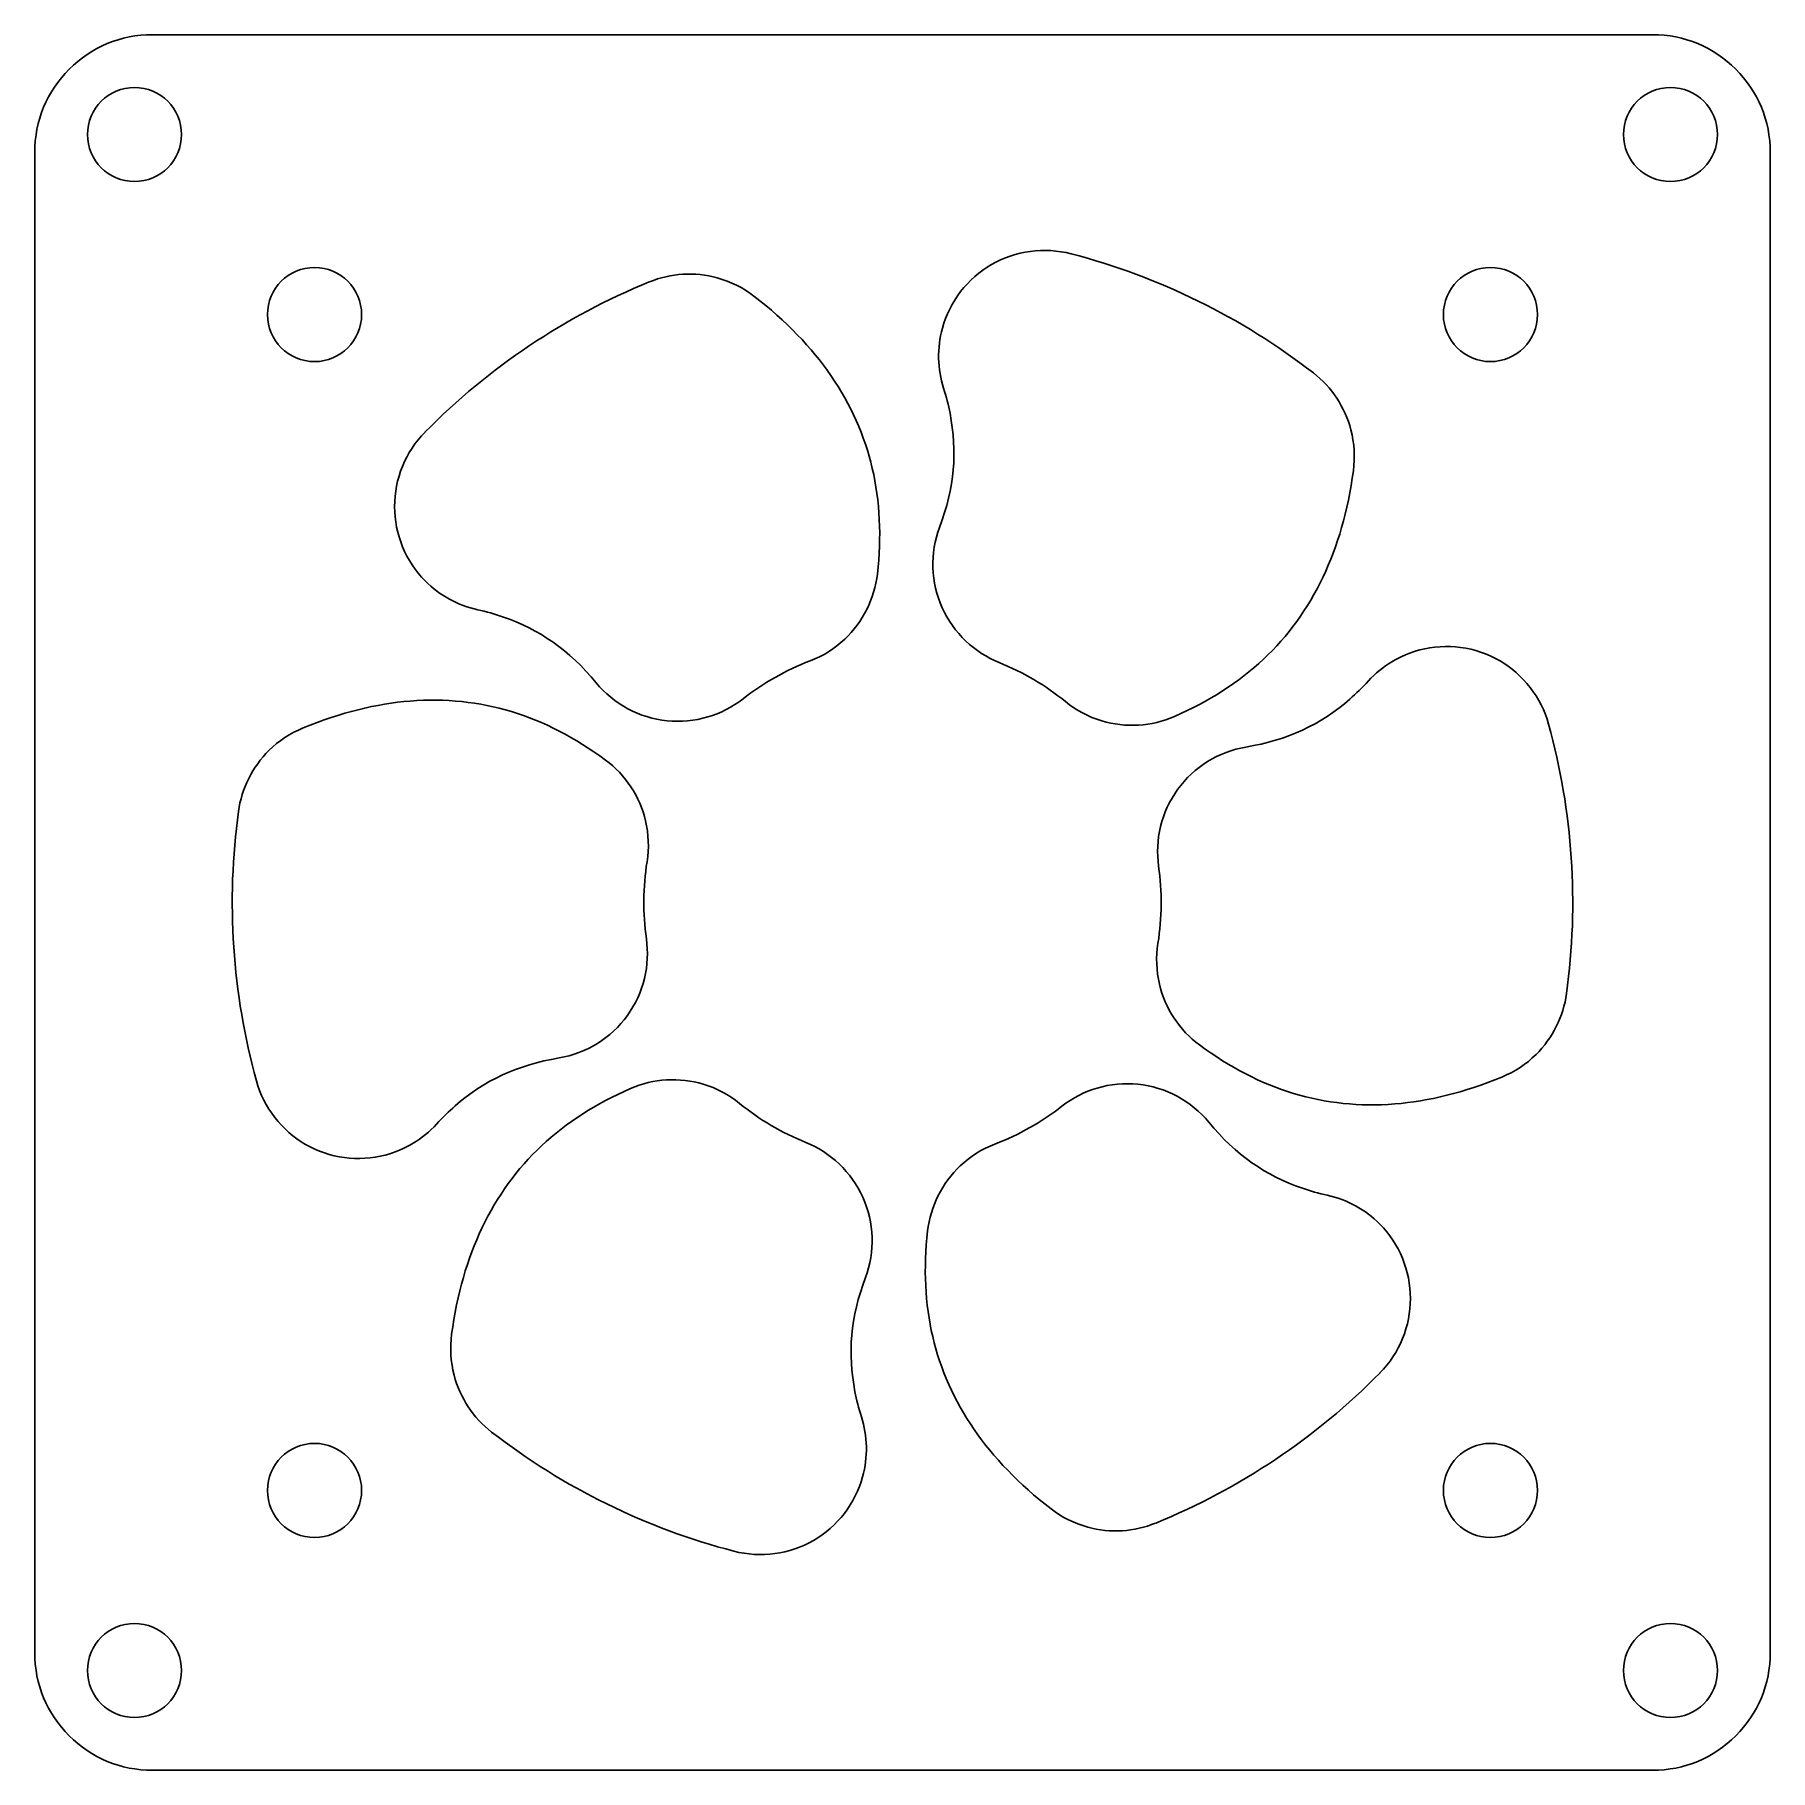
# Model space of a CAD drawing. Header units: millimetres. Extents: x -346.9 to -273.1, y 31.5 to 105.3.
import ezdxf

# ---------------------------------------------------------------- set-up
doc = ezdxf.new("R2010")
doc.units = ezdxf.units.MM
doc.layers.get('0').update_dxf_attribs({"linetype": 'CONTINUOUS'})

msp = doc.modelspace()

# ---------------------------------------------------------------- linework, layer by layer
for points in [[(-341.9, 105.33, 0.414214), (-346.9, 100.33), (-346.9, 36.53, 0.414214), (-341.9, 31.53), (-278.1, 31.53, 0.414214), (-273.1, 36.53), (-273.1, 100.33, 0.414214), (-278.1, 105.33)], [(-278.1, 105.33), (-341.9, 105.33, 0.414214), (-346.9, 100.33), (-346.9, 36.53, 0.414214), (-341.9, 31.53), (-278.1, 31.53, 0.414214), (-273.1, 36.53), (-273.1, 100.33, 0.414214)]]:
    msp.add_lwpolyline(points, format="xyb", close=True)
for centre in [(-342.657, 101.087), (-342.657, 101.087), (-277.343, 101.087), (-277.343, 101.087), (-335, 93.43), (-335, 93.43), (-285, 93.43), (-285, 93.43), (-335, 43.43), (-335, 43.43), (-285, 43.43), (-285, 43.43), (-342.657, 35.773), (-342.657, 35.773), (-277.343, 35.773), (-277.343, 35.773)]:
    msp.add_circle(centre, 2)
for radius, start, end in [(28.5, 52.19353, 75.43289), (28.5, 52.19353, 75.43289), (28.5, 112.19353, 135.43289), (28.5, 112.19353, 135.43289), (11, 110.9415, 128.05295), (11, 110.9415, 128.05295), (11, 50.9415, 68.05295), (11, 50.9415, 68.05295), (28.5, -7.80647, 15.43289), (28.5, -7.80647, 15.43289), (28.5, 172.19353, 195.43289), (28.5, 172.19353, 195.43289), (11, 170.9415, 188.05295), (11, 170.9415, 188.05295), (11, -9.0585, 8.05295), (11, -9.0585, 8.05295), (11, 230.9415, 248.05295), (11, 230.9415, 248.05295), (11, 290.9415, 308.05295), (11, 290.9415, 308.05295), (28.5, 292.19353, 315.43289), (28.5, 292.19353, 315.43289), (28.5, 232.19353, 255.43289), (28.5, 232.19353, 255.43289)]:
    msp.add_arc((-310, 68.43), radius, start, end)
for points, knots in [([(-308.252, 90.296), (-308.383, 90.707), (-308.454, 91.136), (-308.463, 91.568), (-308.471, 92), (-308.418, 92.431), (-308.304, 92.847), (-308.149, 93.412), (-307.885, 93.942), (-307.527, 94.406), (-307.17, 94.87), (-306.725, 95.26), (-306.218, 95.553), (-305.71, 95.847), (-305.151, 96.038), (-304.57, 96.117), (-303.989, 96.196), (-303.399, 96.161), (-302.832, 96.014)], [-0.6415801, -0.6415801, -0.6415801, -0.6415801, -0.5551768, -0.5551768, -0.5551768, -0.4687734, -0.4687734, -0.4687734, -0.35158, -0.35158, -0.35158, -0.2343867, -0.2343867, -0.2343867, -0.1171933, -0.1171933, -0.1171933, 0, 0, 0, 0]), ([(-308.252, 90.296), (-308.383, 90.707), (-308.454, 91.136), (-308.463, 91.568), (-308.471, 92), (-308.418, 92.431), (-308.304, 92.847), (-308.149, 93.412), (-307.885, 93.942), (-307.527, 94.406), (-307.17, 94.87), (-306.725, 95.26), (-306.218, 95.553), (-305.71, 95.847), (-305.151, 96.038), (-304.57, 96.117), (-303.989, 96.196), (-303.399, 96.161), (-302.832, 96.014)], [-0.6415801, -0.6415801, -0.6415801, -0.6415801, -0.5551768, -0.5551768, -0.5551768, -0.4687734, -0.4687734, -0.4687734, -0.35158, -0.35158, -0.35158, -0.2343867, -0.2343867, -0.2343867, -0.1171933, -0.1171933, -0.1171933, 0, 0, 0, 0]), ([(-320.765, 94.818), (-320.309, 95.005), (-319.826, 95.114), (-319.334, 95.144), (-318.842, 95.173), (-318.349, 95.122), (-317.874, 94.991), (-317.309, 94.836), (-316.779, 94.572), (-316.316, 94.214)], [-0.3142513, -0.3142513, -0.3142513, -0.3142513, -0.2157223, -0.2157223, -0.2157223, -0.1171933, -0.1171933, -0.1171933, 0, 0, 0, 0]), ([(-320.765, 94.818), (-320.309, 95.005), (-319.826, 95.114), (-319.334, 95.144), (-318.842, 95.173), (-318.349, 95.122), (-317.874, 94.991), (-317.309, 94.836), (-316.779, 94.572), (-316.316, 94.214)], [-0.3142513, -0.3142513, -0.3142513, -0.3142513, -0.2157223, -0.2157223, -0.2157223, -0.1171933, -0.1171933, -0.1171933, 0, 0, 0, 0]), ([(-316.316, 94.214), (-314.941, 93.153), (-313.865, 92.03), (-313.046, 90.837), (-311.347, 88.362), (-310.705, 85.599), (-311.069, 82.398)], [-0.9123524, -0.9123524, -0.9123524, -0.9123524, -0.6536855, -0.6536855, -0.6536855, -0.1172607, -0.1172607, -0.1172607, -0.1172607]), ([(-316.316, 94.214), (-314.941, 93.153), (-313.865, 92.03), (-313.046, 90.837), (-311.347, 88.362), (-310.705, 85.599), (-311.069, 82.398)], [-0.9123524, -0.9123524, -0.9123524, -0.9123524, -0.6536855, -0.6536855, -0.6536855, -0.1172607, -0.1172607, -0.1172607, -0.1172607]), ([(-292.53, 90.947), (-292.14, 90.645), (-291.803, 90.281), (-291.532, 89.87), (-291.261, 89.459), (-291.059, 89.006), (-290.934, 88.529), (-290.786, 87.963), (-290.75, 87.372), (-290.828, 86.791)], [-0.3142513, -0.3142513, -0.3142513, -0.3142513, -0.2157223, -0.2157223, -0.2157223, -0.1171933, -0.1171933, -0.1171933, 0, 0, 0, 0]), ([(-292.53, 90.947), (-292.14, 90.645), (-291.803, 90.281), (-291.532, 89.87), (-291.261, 89.459), (-291.059, 89.006), (-290.934, 88.529), (-290.786, 87.963), (-290.75, 87.372), (-290.828, 86.791)], [-0.3142513, -0.3142513, -0.3142513, -0.3142513, -0.2157223, -0.2157223, -0.2157223, -0.1171933, -0.1171933, -0.1171933, 0, 0, 0, 0]), ([(-308.422, 84.381), (-307.792, 86.069), (-307.662, 87.597), (-307.98, 89.231), (-308.047, 89.58), (-308.137, 89.934), (-308.252, 90.296)], [0.2049975, 0.2049975, 0.2049975, 0.2049975, 0.6090267, 0.6090267, 0.6090267, 0.6952187, 0.6952187, 0.6952187, 0.6952187]), ([(-308.422, 84.381), (-307.792, 86.069), (-307.662, 87.597), (-307.98, 89.231), (-308.047, 89.58), (-308.137, 89.934), (-308.252, 90.296)], [0.2049975, 0.2049975, 0.2049975, 0.2049975, 0.6090267, 0.6090267, 0.6090267, 0.6952187, 0.6952187, 0.6952187, 0.6952187]), ([(-328.062, 80.876), (-328.484, 80.969), (-328.891, 81.122), (-329.269, 81.33), (-329.648, 81.539), (-329.994, 81.8), (-330.298, 82.108), (-330.71, 82.524), (-331.037, 83.017), (-331.26, 83.559), (-331.483, 84.101), (-331.598, 84.681), (-331.598, 85.267), (-331.599, 85.853), (-331.485, 86.434), (-331.263, 86.976), (-331.041, 87.518), (-330.715, 88.012), (-330.304, 88.43)], [-0.6415801, -0.6415801, -0.6415801, -0.6415801, -0.5551768, -0.5551768, -0.5551768, -0.4687734, -0.4687734, -0.4687734, -0.35158, -0.35158, -0.35158, -0.2343867, -0.2343867, -0.2343867, -0.1171933, -0.1171933, -0.1171933, 0, 0, 0, 0]), ([(-328.062, 80.876), (-328.484, 80.969), (-328.891, 81.122), (-329.269, 81.33), (-329.648, 81.539), (-329.994, 81.8), (-330.298, 82.108), (-330.71, 82.524), (-331.037, 83.017), (-331.26, 83.559), (-331.483, 84.101), (-331.598, 84.681), (-331.598, 85.267), (-331.599, 85.853), (-331.485, 86.434), (-331.263, 86.976), (-331.041, 87.518), (-330.715, 88.012), (-330.304, 88.43)], [-0.6415801, -0.6415801, -0.6415801, -0.6415801, -0.5551768, -0.5551768, -0.5551768, -0.4687734, -0.4687734, -0.4687734, -0.35158, -0.35158, -0.35158, -0.2343867, -0.2343867, -0.2343867, -0.1171933, -0.1171933, -0.1171933, 0, 0, 0, 0]), ([(-290.828, 86.791), (-291.06, 85.071), (-291.494, 83.577), (-292.118, 82.271), (-293.412, 79.562), (-295.484, 77.625), (-298.438, 76.339)], [-0.9123524, -0.9123524, -0.9123524, -0.9123524, -0.6536855, -0.6536855, -0.6536855, -0.1172607, -0.1172607, -0.1172607, -0.1172607]), ([(-290.828, 86.791), (-291.06, 85.071), (-291.494, 83.577), (-292.118, 82.271), (-293.412, 79.562), (-295.484, 77.625), (-298.438, 76.339)], [-0.9123524, -0.9123524, -0.9123524, -0.9123524, -0.6536855, -0.6536855, -0.6536855, -0.1172607, -0.1172607, -0.1172607, -0.1172607]), ([(-305.889, 78.633), (-306.415, 78.845), (-306.896, 79.154), (-307.307, 79.545), (-307.732, 79.949), (-308.074, 80.431), (-308.313, 80.966), (-308.553, 81.501), (-308.686, 82.077), (-308.705, 82.663), (-308.723, 83.249), (-308.627, 83.832), (-308.422, 84.381)], [-0.4650096, -0.4650096, -0.4650096, -0.4650096, -0.35158, -0.35158, -0.35158, -0.2343867, -0.2343867, -0.2343867, -0.1171933, -0.1171933, -0.1171933, 0, 0, 0, 0]), ([(-305.889, 78.633), (-306.415, 78.845), (-306.896, 79.154), (-307.307, 79.545), (-307.732, 79.949), (-308.074, 80.431), (-308.313, 80.966), (-308.553, 81.501), (-308.686, 82.077), (-308.705, 82.663), (-308.723, 83.249), (-308.627, 83.832), (-308.422, 84.381)], [-0.4650096, -0.4650096, -0.4650096, -0.4650096, -0.35158, -0.35158, -0.35158, -0.2343867, -0.2343867, -0.2343867, -0.1171933, -0.1171933, -0.1171933, 0, 0, 0, 0]), ([(-311.069, 82.398), (-311.128, 81.873), (-311.28, 81.363), (-311.517, 80.89), (-311.753, 80.418), (-312.072, 79.991), (-312.456, 79.629), (-312.883, 79.227), (-313.384, 78.913), (-313.932, 78.703)], [-0.3285521, -0.3285521, -0.3285521, -0.3285521, -0.2228727, -0.2228727, -0.2228727, -0.1171933, -0.1171933, -0.1171933, 0, 0, 0, 0]), ([(-311.069, 82.398), (-311.128, 81.873), (-311.28, 81.363), (-311.517, 80.89), (-311.753, 80.418), (-312.072, 79.991), (-312.456, 79.629), (-312.883, 79.227), (-313.384, 78.913), (-313.932, 78.703)], [-0.3285521, -0.3285521, -0.3285521, -0.3285521, -0.2228727, -0.2228727, -0.2228727, -0.1171933, -0.1171933, -0.1171933, 0, 0, 0, 0]), ([(-323.025, 77.772), (-324.172, 79.162), (-325.43, 80.038), (-327.005, 80.58), (-327.34, 80.696), (-327.692, 80.795), (-328.062, 80.876)], [0.2049975, 0.2049975, 0.2049975, 0.2049975, 0.6090267, 0.6090267, 0.6090267, 0.6952187, 0.6952187, 0.6952187, 0.6952187]), ([(-323.025, 77.772), (-324.172, 79.162), (-325.43, 80.038), (-327.005, 80.58), (-327.34, 80.696), (-327.692, 80.795), (-328.062, 80.876)], [0.2049975, 0.2049975, 0.2049975, 0.2049975, 0.6090267, 0.6090267, 0.6090267, 0.6952187, 0.6952187, 0.6952187, 0.6952187]), ([(-290.19, 77.849), (-289.899, 78.168), (-289.563, 78.444), (-289.193, 78.668), (-288.824, 78.891), (-288.424, 79.06), (-288.006, 79.17), (-287.439, 79.318), (-286.849, 79.354), (-286.268, 79.277), (-285.687, 79.199), (-285.127, 79.008), (-284.619, 78.716), (-284.111, 78.423), (-283.666, 78.035), (-283.307, 77.571), (-282.948, 77.108), (-282.684, 76.579), (-282.528, 76.014)], [-0.6415801, -0.6415801, -0.6415801, -0.6415801, -0.5551768, -0.5551768, -0.5551768, -0.4687734, -0.4687734, -0.4687734, -0.35158, -0.35158, -0.35158, -0.2343867, -0.2343867, -0.2343867, -0.1171933, -0.1171933, -0.1171933, 0, 0, 0, 0]), ([(-290.19, 77.849), (-289.899, 78.168), (-289.563, 78.444), (-289.193, 78.668), (-288.824, 78.891), (-288.424, 79.06), (-288.006, 79.17), (-287.439, 79.318), (-286.849, 79.354), (-286.268, 79.277), (-285.687, 79.199), (-285.127, 79.008), (-284.619, 78.716), (-284.111, 78.423), (-283.666, 78.035), (-283.307, 77.571), (-282.948, 77.108), (-282.684, 76.579), (-282.528, 76.014)], [-0.6415801, -0.6415801, -0.6415801, -0.6415801, -0.5551768, -0.5551768, -0.5551768, -0.4687734, -0.4687734, -0.4687734, -0.35158, -0.35158, -0.35158, -0.2343867, -0.2343867, -0.2343867, -0.1171933, -0.1171933, -0.1171933, 0, 0, 0, 0]), ([(-316.78, 77.092), (-317.227, 76.742), (-317.736, 76.48), (-318.279, 76.32), (-318.841, 76.154), (-319.43, 76.099), (-320.013, 76.159), (-320.596, 76.219), (-321.162, 76.392), (-321.678, 76.668), (-322.195, 76.945), (-322.653, 77.32), (-323.025, 77.772)], [-0.4650096, -0.4650096, -0.4650096, -0.4650096, -0.35158, -0.35158, -0.35158, -0.2343867, -0.2343867, -0.2343867, -0.1171933, -0.1171933, -0.1171933, 0, 0, 0, 0]), ([(-316.78, 77.092), (-317.227, 76.742), (-317.736, 76.48), (-318.279, 76.32), (-318.841, 76.154), (-319.43, 76.099), (-320.013, 76.159), (-320.596, 76.219), (-321.162, 76.392), (-321.678, 76.668), (-322.195, 76.945), (-322.653, 77.32), (-323.025, 77.772)], [-0.4650096, -0.4650096, -0.4650096, -0.4650096, -0.35158, -0.35158, -0.35158, -0.2343867, -0.2343867, -0.2343867, -0.1171933, -0.1171933, -0.1171933, 0, 0, 0, 0]), ([(-295.397, 75.039), (-293.62, 75.337), (-292.232, 75.989), (-290.975, 77.081), (-290.707, 77.314), (-290.446, 77.569), (-290.19, 77.849)], [0.2049975, 0.2049975, 0.2049975, 0.2049975, 0.6090267, 0.6090267, 0.6090267, 0.6952187, 0.6952187, 0.6952187, 0.6952187]), ([(-295.397, 75.039), (-293.62, 75.337), (-292.232, 75.989), (-290.975, 77.081), (-290.707, 77.314), (-290.446, 77.569), (-290.19, 77.849)], [0.2049975, 0.2049975, 0.2049975, 0.2049975, 0.6090267, 0.6090267, 0.6090267, 0.6952187, 0.6952187, 0.6952187, 0.6952187]), ([(-335.487, 75.852), (-333.881, 76.512), (-332.371, 76.883), (-330.928, 76.996), (-327.935, 77.229), (-325.221, 76.404), (-322.631, 74.488)], [-0.9123524, -0.9123524, -0.9123524, -0.9123524, -0.6536855, -0.6536855, -0.6536855, -0.1172607, -0.1172607, -0.1172607, -0.1172607]), ([(-335.487, 75.852), (-333.881, 76.512), (-332.371, 76.883), (-330.928, 76.996), (-327.935, 77.229), (-325.221, 76.404), (-322.631, 74.488)], [-0.9123524, -0.9123524, -0.9123524, -0.9123524, -0.6536855, -0.6536855, -0.6536855, -0.1172607, -0.1172607, -0.1172607, -0.1172607]), ([(-298.438, 76.339), (-298.922, 76.129), (-299.44, 76.005), (-299.968, 75.974), (-300.495, 75.942), (-301.024, 76.004), (-301.53, 76.157), (-302.091, 76.325), (-302.614, 76.602), (-303.069, 76.971)], [-0.3285521, -0.3285521, -0.3285521, -0.3285521, -0.2228727, -0.2228727, -0.2228727, -0.1171933, -0.1171933, -0.1171933, 0, 0, 0, 0]), ([(-298.438, 76.339), (-298.922, 76.129), (-299.44, 76.005), (-299.968, 75.974), (-300.495, 75.942), (-301.024, 76.004), (-301.53, 76.157), (-302.091, 76.325), (-302.614, 76.602), (-303.069, 76.971)], [-0.3285521, -0.3285521, -0.3285521, -0.3285521, -0.2228727, -0.2228727, -0.2228727, -0.1171933, -0.1171933, -0.1171933, 0, 0, 0, 0]), ([(-338.236, 72.301), (-338.169, 72.789), (-338.022, 73.263), (-337.802, 73.703), (-337.581, 74.144), (-337.29, 74.545), (-336.94, 74.892), (-336.523, 75.303), (-336.029, 75.63), (-335.487, 75.852)], [-0.3142513, -0.3142513, -0.3142513, -0.3142513, -0.2157223, -0.2157223, -0.2157223, -0.1171933, -0.1171933, -0.1171933, 0, 0, 0, 0]), ([(-338.236, 72.301), (-338.169, 72.789), (-338.022, 73.263), (-337.802, 73.703), (-337.581, 74.144), (-337.29, 74.545), (-336.94, 74.892), (-336.523, 75.303), (-336.029, 75.63), (-335.487, 75.852)], [-0.3142513, -0.3142513, -0.3142513, -0.3142513, -0.2157223, -0.2157223, -0.2157223, -0.1171933, -0.1171933, -0.1171933, 0, 0, 0, 0]), ([(-299.108, 69.971), (-299.188, 70.532), (-299.16, 71.104), (-299.028, 71.655), (-298.89, 72.225), (-298.643, 72.762), (-298.3, 73.237), (-297.957, 73.712), (-297.524, 74.116), (-297.026, 74.425), (-296.528, 74.734), (-295.975, 74.942), (-295.397, 75.039)], [-0.4650096, -0.4650096, -0.4650096, -0.4650096, -0.35158, -0.35158, -0.35158, -0.2343867, -0.2343867, -0.2343867, -0.1171933, -0.1171933, -0.1171933, 0, 0, 0, 0]), ([(-299.108, 69.971), (-299.188, 70.532), (-299.16, 71.104), (-299.028, 71.655), (-298.89, 72.225), (-298.643, 72.762), (-298.3, 73.237), (-297.957, 73.712), (-297.524, 74.116), (-297.026, 74.425), (-296.528, 74.734), (-295.975, 74.942), (-295.397, 75.039)], [-0.4650096, -0.4650096, -0.4650096, -0.4650096, -0.35158, -0.35158, -0.35158, -0.2343867, -0.2343867, -0.2343867, -0.1171933, -0.1171933, -0.1171933, 0, 0, 0, 0]), ([(-322.631, 74.488), (-322.206, 74.174), (-321.84, 73.788), (-321.549, 73.346), (-321.258, 72.905), (-321.048, 72.416), (-320.927, 71.902), (-320.792, 71.332), (-320.771, 70.74), (-320.863, 70.162)], [-0.3285521, -0.3285521, -0.3285521, -0.3285521, -0.2228727, -0.2228727, -0.2228727, -0.1171933, -0.1171933, -0.1171933, 0, 0, 0, 0]), ([(-322.631, 74.488), (-322.206, 74.174), (-321.84, 73.788), (-321.549, 73.346), (-321.258, 72.905), (-321.048, 72.416), (-320.927, 71.902), (-320.792, 71.332), (-320.771, 70.74), (-320.863, 70.162)], [-0.3285521, -0.3285521, -0.3285521, -0.3285521, -0.2228727, -0.2228727, -0.2228727, -0.1171933, -0.1171933, -0.1171933, 0, 0, 0, 0]), ([(-320.892, 66.889), (-320.812, 66.327), (-320.84, 65.756), (-320.972, 65.204), (-321.11, 64.635), (-321.357, 64.097), (-321.7, 63.622), (-322.043, 63.148), (-322.476, 62.744), (-322.974, 62.435), (-323.472, 62.126), (-324.025, 61.917), (-324.603, 61.82)], [-0.4650096, -0.4650096, -0.4650096, -0.4650096, -0.35158, -0.35158, -0.35158, -0.2343867, -0.2343867, -0.2343867, -0.1171933, -0.1171933, -0.1171933, 0, 0, 0, 0]), ([(-320.892, 66.889), (-320.812, 66.327), (-320.84, 65.756), (-320.972, 65.204), (-321.11, 64.635), (-321.357, 64.097), (-321.7, 63.622), (-322.043, 63.148), (-322.476, 62.744), (-322.974, 62.435), (-323.472, 62.126), (-324.025, 61.917), (-324.603, 61.82)], [-0.4650096, -0.4650096, -0.4650096, -0.4650096, -0.35158, -0.35158, -0.35158, -0.2343867, -0.2343867, -0.2343867, -0.1171933, -0.1171933, -0.1171933, 0, 0, 0, 0]), ([(-297.369, 62.371), (-297.794, 62.686), (-298.16, 63.072), (-298.451, 63.513), (-298.742, 63.955), (-298.952, 64.444), (-299.073, 64.958), (-299.208, 65.528), (-299.229, 66.119), (-299.137, 66.698)], [-0.3285521, -0.3285521, -0.3285521, -0.3285521, -0.2228727, -0.2228727, -0.2228727, -0.1171933, -0.1171933, -0.1171933, 0, 0, 0, 0]), ([(-297.369, 62.371), (-297.794, 62.686), (-298.16, 63.072), (-298.451, 63.513), (-298.742, 63.955), (-298.952, 64.444), (-299.073, 64.958), (-299.208, 65.528), (-299.229, 66.119), (-299.137, 66.698)], [-0.3285521, -0.3285521, -0.3285521, -0.3285521, -0.2228727, -0.2228727, -0.2228727, -0.1171933, -0.1171933, -0.1171933, 0, 0, 0, 0]), ([(-281.764, 64.559), (-281.831, 64.071), (-281.978, 63.597), (-282.198, 63.156), (-282.419, 62.716), (-282.71, 62.314), (-283.06, 61.968), (-283.477, 61.557), (-283.971, 61.23), (-284.513, 61.007)], [-0.3142513, -0.3142513, -0.3142513, -0.3142513, -0.2157223, -0.2157223, -0.2157223, -0.1171933, -0.1171933, -0.1171933, 0, 0, 0, 0]), ([(-281.764, 64.559), (-281.831, 64.071), (-281.978, 63.597), (-282.198, 63.156), (-282.419, 62.716), (-282.71, 62.314), (-283.06, 61.968), (-283.477, 61.557), (-283.971, 61.23), (-284.513, 61.007)], [-0.3142513, -0.3142513, -0.3142513, -0.3142513, -0.2157223, -0.2157223, -0.2157223, -0.1171933, -0.1171933, -0.1171933, 0, 0, 0, 0]), ([(-284.513, 61.007), (-286.119, 60.348), (-287.629, 59.977), (-289.072, 59.864), (-292.065, 59.631), (-294.779, 60.456), (-297.369, 62.371)], [-0.9123524, -0.9123524, -0.9123524, -0.9123524, -0.6536855, -0.6536855, -0.6536855, -0.1172607, -0.1172607, -0.1172607, -0.1172607]), ([(-284.513, 61.007), (-286.119, 60.348), (-287.629, 59.977), (-289.072, 59.864), (-292.065, 59.631), (-294.779, 60.456), (-297.369, 62.371)], [-0.9123524, -0.9123524, -0.9123524, -0.9123524, -0.6536855, -0.6536855, -0.6536855, -0.1172607, -0.1172607, -0.1172607, -0.1172607]), ([(-324.603, 61.82), (-326.38, 61.523), (-327.768, 60.871), (-329.025, 59.779), (-329.293, 59.546), (-329.554, 59.291), (-329.81, 59.011)], [0.2049975, 0.2049975, 0.2049975, 0.2049975, 0.6090267, 0.6090267, 0.6090267, 0.6952187, 0.6952187, 0.6952187, 0.6952187]), ([(-324.603, 61.82), (-326.38, 61.523), (-327.768, 60.871), (-329.025, 59.779), (-329.293, 59.546), (-329.554, 59.291), (-329.81, 59.011)], [0.2049975, 0.2049975, 0.2049975, 0.2049975, 0.6090267, 0.6090267, 0.6090267, 0.6952187, 0.6952187, 0.6952187, 0.6952187]), ([(-329.81, 59.011), (-330.101, 58.691), (-330.437, 58.416), (-330.807, 58.192), (-331.176, 57.969), (-331.576, 57.8), (-331.994, 57.69), (-332.561, 57.542), (-333.151, 57.505), (-333.732, 57.583), (-334.313, 57.661), (-334.873, 57.851), (-335.381, 58.144), (-335.889, 58.436), (-336.334, 58.825), (-336.693, 59.289), (-337.052, 59.752), (-337.316, 60.281), (-337.472, 60.846)], [-0.6415801, -0.6415801, -0.6415801, -0.6415801, -0.5551768, -0.5551768, -0.5551768, -0.4687734, -0.4687734, -0.4687734, -0.35158, -0.35158, -0.35158, -0.2343867, -0.2343867, -0.2343867, -0.1171933, -0.1171933, -0.1171933, 0, 0, 0, 0]), ([(-329.81, 59.011), (-330.101, 58.691), (-330.437, 58.416), (-330.807, 58.192), (-331.176, 57.969), (-331.576, 57.8), (-331.994, 57.69), (-332.561, 57.542), (-333.151, 57.505), (-333.732, 57.583), (-334.313, 57.661), (-334.873, 57.851), (-335.381, 58.144), (-335.889, 58.436), (-336.334, 58.825), (-336.693, 59.289), (-337.052, 59.752), (-337.316, 60.281), (-337.472, 60.846)], [-0.6415801, -0.6415801, -0.6415801, -0.6415801, -0.5551768, -0.5551768, -0.5551768, -0.4687734, -0.4687734, -0.4687734, -0.35158, -0.35158, -0.35158, -0.2343867, -0.2343867, -0.2343867, -0.1171933, -0.1171933, -0.1171933, 0, 0, 0, 0]), ([(-329.172, 50.068), (-328.94, 51.789), (-328.506, 53.283), (-327.882, 54.589), (-326.588, 57.297), (-324.516, 59.235), (-321.562, 60.52)], [-0.9123524, -0.9123524, -0.9123524, -0.9123524, -0.6536855, -0.6536855, -0.6536855, -0.1172607, -0.1172607, -0.1172607, -0.1172607]), ([(-329.172, 50.068), (-328.94, 51.789), (-328.506, 53.283), (-327.882, 54.589), (-326.588, 57.297), (-324.516, 59.235), (-321.562, 60.52)], [-0.9123524, -0.9123524, -0.9123524, -0.9123524, -0.6536855, -0.6536855, -0.6536855, -0.1172607, -0.1172607, -0.1172607, -0.1172607]), ([(-321.562, 60.52), (-321.078, 60.731), (-320.56, 60.855), (-320.032, 60.886), (-319.505, 60.917), (-318.976, 60.856), (-318.47, 60.703), (-317.909, 60.534), (-317.386, 60.258), (-316.931, 59.888)], [-0.3285521, -0.3285521, -0.3285521, -0.3285521, -0.2228727, -0.2228727, -0.2228727, -0.1171933, -0.1171933, -0.1171933, 0, 0, 0, 0]), ([(-321.562, 60.52), (-321.078, 60.731), (-320.56, 60.855), (-320.032, 60.886), (-319.505, 60.917), (-318.976, 60.856), (-318.47, 60.703), (-317.909, 60.534), (-317.386, 60.258), (-316.931, 59.888)], [-0.3285521, -0.3285521, -0.3285521, -0.3285521, -0.2228727, -0.2228727, -0.2228727, -0.1171933, -0.1171933, -0.1171933, 0, 0, 0, 0]), ([(-303.22, 59.768), (-302.773, 60.118), (-302.264, 60.38), (-301.721, 60.54), (-301.159, 60.706), (-300.57, 60.761), (-299.987, 60.701), (-299.404, 60.641), (-298.838, 60.468), (-298.322, 60.192), (-297.805, 59.915), (-297.347, 59.54), (-296.975, 59.088)], [-0.4650096, -0.4650096, -0.4650096, -0.4650096, -0.35158, -0.35158, -0.35158, -0.2343867, -0.2343867, -0.2343867, -0.1171933, -0.1171933, -0.1171933, 0, 0, 0, 0]), ([(-303.22, 59.768), (-302.773, 60.118), (-302.264, 60.38), (-301.721, 60.54), (-301.159, 60.706), (-300.57, 60.761), (-299.987, 60.701), (-299.404, 60.641), (-298.838, 60.468), (-298.322, 60.192), (-297.805, 59.915), (-297.347, 59.54), (-296.975, 59.088)], [-0.4650096, -0.4650096, -0.4650096, -0.4650096, -0.35158, -0.35158, -0.35158, -0.2343867, -0.2343867, -0.2343867, -0.1171933, -0.1171933, -0.1171933, 0, 0, 0, 0]), ([(-296.975, 59.088), (-295.828, 57.698), (-294.57, 56.822), (-292.995, 56.28), (-292.66, 56.164), (-292.308, 56.065), (-291.938, 55.984)], [0.2049975, 0.2049975, 0.2049975, 0.2049975, 0.6090267, 0.6090267, 0.6090267, 0.6952187, 0.6952187, 0.6952187, 0.6952187]), ([(-296.975, 59.088), (-295.828, 57.698), (-294.57, 56.822), (-292.995, 56.28), (-292.66, 56.164), (-292.308, 56.065), (-291.938, 55.984)], [0.2049975, 0.2049975, 0.2049975, 0.2049975, 0.6090267, 0.6090267, 0.6090267, 0.6952187, 0.6952187, 0.6952187, 0.6952187]), ([(-314.111, 58.227), (-313.585, 58.015), (-313.104, 57.706), (-312.693, 57.315), (-312.268, 56.911), (-311.926, 56.428), (-311.687, 55.894), (-311.447, 55.359), (-311.314, 54.783), (-311.295, 54.197), (-311.277, 53.611), (-311.373, 53.027), (-311.578, 52.479)], [-0.4650096, -0.4650096, -0.4650096, -0.4650096, -0.35158, -0.35158, -0.35158, -0.2343867, -0.2343867, -0.2343867, -0.1171933, -0.1171933, -0.1171933, 0, 0, 0, 0]), ([(-314.111, 58.227), (-313.585, 58.015), (-313.104, 57.706), (-312.693, 57.315), (-312.268, 56.911), (-311.926, 56.428), (-311.687, 55.894), (-311.447, 55.359), (-311.314, 54.783), (-311.295, 54.197), (-311.277, 53.611), (-311.373, 53.027), (-311.578, 52.479)], [-0.4650096, -0.4650096, -0.4650096, -0.4650096, -0.35158, -0.35158, -0.35158, -0.2343867, -0.2343867, -0.2343867, -0.1171933, -0.1171933, -0.1171933, 0, 0, 0, 0]), ([(-308.931, 54.462), (-308.872, 54.987), (-308.72, 55.497), (-308.483, 55.97), (-308.247, 56.442), (-307.928, 56.869), (-307.544, 57.231), (-307.117, 57.633), (-306.616, 57.947), (-306.068, 58.157)], [-0.3285521, -0.3285521, -0.3285521, -0.3285521, -0.2228727, -0.2228727, -0.2228727, -0.1171933, -0.1171933, -0.1171933, 0, 0, 0, 0]), ([(-308.931, 54.462), (-308.872, 54.987), (-308.72, 55.497), (-308.483, 55.97), (-308.247, 56.442), (-307.928, 56.869), (-307.544, 57.231), (-307.117, 57.633), (-306.616, 57.947), (-306.068, 58.157)], [-0.3285521, -0.3285521, -0.3285521, -0.3285521, -0.2228727, -0.2228727, -0.2228727, -0.1171933, -0.1171933, -0.1171933, 0, 0, 0, 0]), ([(-291.938, 55.984), (-291.516, 55.891), (-291.109, 55.738), (-290.731, 55.53), (-290.352, 55.321), (-290.006, 55.059), (-289.702, 54.752), (-289.29, 54.336), (-288.963, 53.842), (-288.74, 53.301), (-288.517, 52.759), (-288.402, 52.178), (-288.402, 51.593), (-288.401, 51.007), (-288.515, 50.426), (-288.737, 49.884), (-288.959, 49.341), (-289.285, 48.848), (-289.696, 48.43)], [-0.6415801, -0.6415801, -0.6415801, -0.6415801, -0.5551768, -0.5551768, -0.5551768, -0.4687734, -0.4687734, -0.4687734, -0.35158, -0.35158, -0.35158, -0.2343867, -0.2343867, -0.2343867, -0.1171933, -0.1171933, -0.1171933, 0, 0, 0, 0]), ([(-291.938, 55.984), (-291.516, 55.891), (-291.109, 55.738), (-290.731, 55.53), (-290.352, 55.321), (-290.006, 55.059), (-289.702, 54.752), (-289.29, 54.336), (-288.963, 53.842), (-288.74, 53.301), (-288.517, 52.759), (-288.402, 52.178), (-288.402, 51.593), (-288.401, 51.007), (-288.515, 50.426), (-288.737, 49.884), (-288.959, 49.341), (-289.285, 48.848), (-289.696, 48.43)], [-0.6415801, -0.6415801, -0.6415801, -0.6415801, -0.5551768, -0.5551768, -0.5551768, -0.4687734, -0.4687734, -0.4687734, -0.35158, -0.35158, -0.35158, -0.2343867, -0.2343867, -0.2343867, -0.1171933, -0.1171933, -0.1171933, 0, 0, 0, 0]), ([(-303.684, 42.646), (-305.059, 43.707), (-306.135, 44.83), (-306.954, 46.023), (-308.653, 48.498), (-309.295, 51.261), (-308.931, 54.462)], [-0.9123524, -0.9123524, -0.9123524, -0.9123524, -0.6536855, -0.6536855, -0.6536855, -0.1172607, -0.1172607, -0.1172607, -0.1172607]), ([(-303.684, 42.646), (-305.059, 43.707), (-306.135, 44.83), (-306.954, 46.023), (-308.653, 48.498), (-309.295, 51.261), (-308.931, 54.462)], [-0.9123524, -0.9123524, -0.9123524, -0.9123524, -0.6536855, -0.6536855, -0.6536855, -0.1172607, -0.1172607, -0.1172607, -0.1172607]), ([(-311.578, 52.479), (-312.208, 50.791), (-312.338, 49.263), (-312.02, 47.628), (-311.953, 47.28), (-311.863, 46.926), (-311.748, 46.564)], [0.2049975, 0.2049975, 0.2049975, 0.2049975, 0.6090267, 0.6090267, 0.6090267, 0.6952187, 0.6952187, 0.6952187, 0.6952187]), ([(-311.578, 52.479), (-312.208, 50.791), (-312.338, 49.263), (-312.02, 47.628), (-311.953, 47.28), (-311.863, 46.926), (-311.748, 46.564)], [0.2049975, 0.2049975, 0.2049975, 0.2049975, 0.6090267, 0.6090267, 0.6090267, 0.6952187, 0.6952187, 0.6952187, 0.6952187]), ([(-327.47, 45.912), (-327.86, 46.214), (-328.197, 46.578), (-328.468, 46.99), (-328.739, 47.401), (-328.941, 47.854), (-329.066, 48.33), (-329.214, 48.897), (-329.25, 49.488), (-329.172, 50.068)], [-0.3142513, -0.3142513, -0.3142513, -0.3142513, -0.2157223, -0.2157223, -0.2157223, -0.1171933, -0.1171933, -0.1171933, 0, 0, 0, 0]), ([(-327.47, 45.912), (-327.86, 46.214), (-328.197, 46.578), (-328.468, 46.99), (-328.739, 47.401), (-328.941, 47.854), (-329.066, 48.33), (-329.214, 48.897), (-329.25, 49.488), (-329.172, 50.068)], [-0.3142513, -0.3142513, -0.3142513, -0.3142513, -0.2157223, -0.2157223, -0.2157223, -0.1171933, -0.1171933, -0.1171933, 0, 0, 0, 0]), ([(-311.748, 46.564), (-311.617, 46.152), (-311.546, 45.724), (-311.537, 45.292), (-311.529, 44.86), (-311.582, 44.429), (-311.696, 44.013), (-311.851, 43.447), (-312.115, 42.918), (-312.473, 42.454), (-312.83, 41.99), (-313.275, 41.6), (-313.782, 41.307), (-314.29, 41.013), (-314.849, 40.821), (-315.43, 40.742), (-316.011, 40.663), (-316.601, 40.699), (-317.168, 40.846)], [-0.6415801, -0.6415801, -0.6415801, -0.6415801, -0.5551768, -0.5551768, -0.5551768, -0.4687734, -0.4687734, -0.4687734, -0.35158, -0.35158, -0.35158, -0.2343867, -0.2343867, -0.2343867, -0.1171933, -0.1171933, -0.1171933, 0, 0, 0, 0]), ([(-311.748, 46.564), (-311.617, 46.152), (-311.546, 45.724), (-311.537, 45.292), (-311.529, 44.86), (-311.582, 44.429), (-311.696, 44.013), (-311.851, 43.447), (-312.115, 42.918), (-312.473, 42.454), (-312.83, 41.99), (-313.275, 41.6), (-313.782, 41.307), (-314.29, 41.013), (-314.849, 40.821), (-315.43, 40.742), (-316.011, 40.663), (-316.601, 40.699), (-317.168, 40.846)], [-0.6415801, -0.6415801, -0.6415801, -0.6415801, -0.5551768, -0.5551768, -0.5551768, -0.4687734, -0.4687734, -0.4687734, -0.35158, -0.35158, -0.35158, -0.2343867, -0.2343867, -0.2343867, -0.1171933, -0.1171933, -0.1171933, 0, 0, 0, 0]), ([(-299.235, 42.041), (-299.691, 41.855), (-300.174, 41.745), (-300.666, 41.716), (-301.158, 41.687), (-301.651, 41.738), (-302.126, 41.869), (-302.691, 42.024), (-303.221, 42.288), (-303.684, 42.646)], [-0.3142513, -0.3142513, -0.3142513, -0.3142513, -0.2157223, -0.2157223, -0.2157223, -0.1171933, -0.1171933, -0.1171933, 0, 0, 0, 0]), ([(-299.235, 42.041), (-299.691, 41.855), (-300.174, 41.745), (-300.666, 41.716), (-301.158, 41.687), (-301.651, 41.738), (-302.126, 41.869), (-302.691, 42.024), (-303.221, 42.288), (-303.684, 42.646)], [-0.3142513, -0.3142513, -0.3142513, -0.3142513, -0.2157223, -0.2157223, -0.2157223, -0.1171933, -0.1171933, -0.1171933, 0, 0, 0, 0])]:
    msp.add_open_spline(points, degree=3, knots=knots)

doc.saveas('drawing.dxf')
